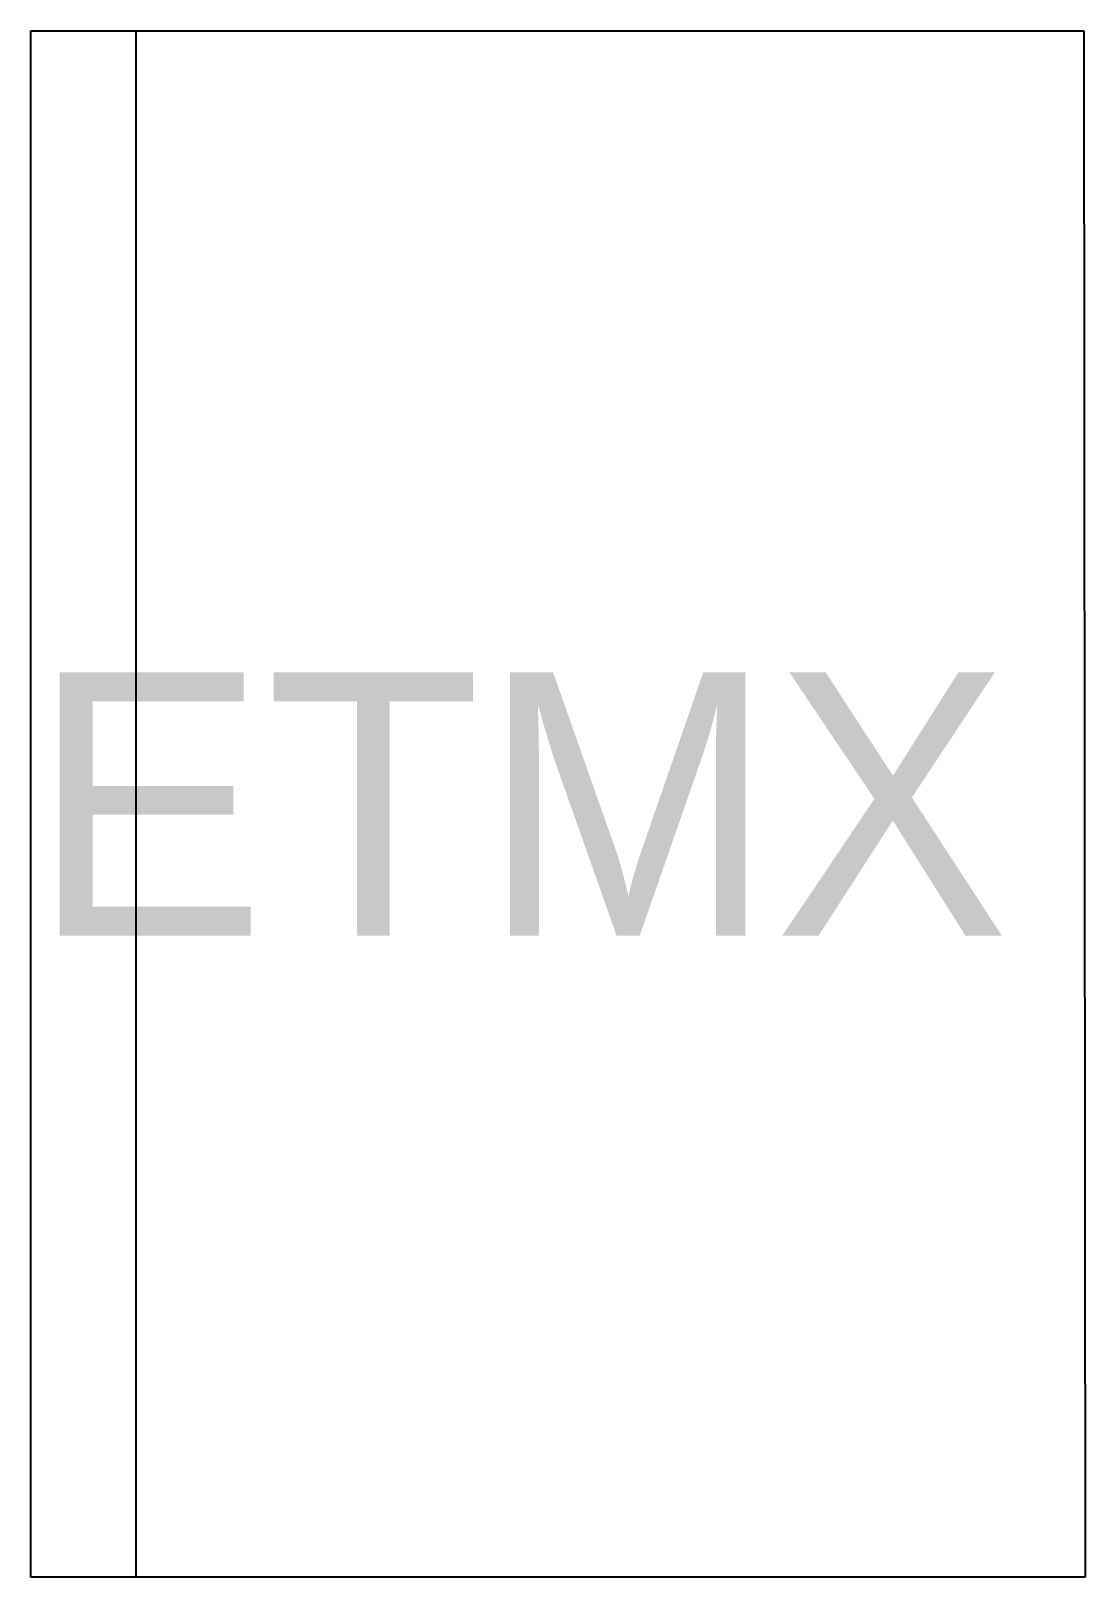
# Model space of a CAD drawing. Header units: millimetres. Extents: x -29796 to 3026657, y -20226 to 3023372.
# Drawn here: x 3026507.1 to 3026657.2, y -126.4 to 93.6 of the extents above.
import ezdxf

# ---------------------------------------------------------------- set-up
doc = ezdxf.new("R2010")
doc.units = ezdxf.units.MM
doc.layers.add('Mirrors', color=255, linetype='Continuous')
doc.layers.add('text', color=255, linetype='Continuous')

msp = doc.modelspace()

# ---------------------------------------------------------------- linework, layer by layer
at = {"layer": 'Mirrors'}
for p, q in [((3026507.11, 93.62), (3026657.01, 93.62)), ((3026522.11, -126.38), (3026522.11, 93.62)), ((3026657.01, 93.62), (3026657.21, -126.38)), ((3026657.21, -126.38), (3026507.11, -126.38))]:
    msp.add_line(p, q, dxfattribs=at)
msp.add_lwpolyline([(3026507.11, -126.38), (3026507.11, -122.59), (3026507.11, -118.79), (3026507.11, -115), (3026507.11, -111.21), (3026507.11, -107.42), (3026507.11, -103.62), (3026507.11, -99.83), (3026507.11, -96.04), (3026507.11, -92.24), (3026507.11, -88.45), (3026507.11, -84.66), (3026507.11, -80.86), (3026507.11, -77.07), (3026507.11, -73.28), (3026507.11, -69.48), (3026507.11, -65.69), (3026507.11, -61.9), (3026507.11, -58.1), (3026507.11, -54.31), (3026507.11, -50.52), (3026507.11, -46.73), (3026507.11, -42.93), (3026507.11, -39.14), (3026507.11, -35.35), (3026507.11, -31.55), (3026507.11, -27.76), (3026507.11, -23.97), (3026507.11, -20.17), (3026507.11, -16.38), (3026507.11, -16.38), (3026507.11, -12.59), (3026507.11, -8.79), (3026507.11, -5), (3026507.11, -1.21), (3026507.11, 2.58), (3026507.11, 6.38), (3026507.11, 10.17), (3026507.11, 13.96), (3026507.11, 17.76), (3026507.11, 21.55), (3026507.11, 25.34), (3026507.11, 29.14), (3026507.11, 32.93), (3026507.11, 36.72), (3026507.11, 40.52), (3026507.11, 44.31), (3026507.11, 48.1), (3026507.11, 51.9), (3026507.11, 55.69), (3026507.11, 59.48), (3026507.11, 63.27), (3026507.11, 67.07), (3026507.11, 70.86), (3026507.11, 74.65), (3026507.11, 78.45), (3026507.11, 82.24), (3026507.11, 86.03), (3026507.11, 89.83), (3026507.11, 93.62)], dxfattribs=at)

# ---------------------------------------------------------------- texts
at = {"layer": 'text'}
msp.add_text('ETMX', height=37.5, dxfattribs=at).set_placement((3026507.11, -35.13))

doc.saveas('drawing.dxf')
